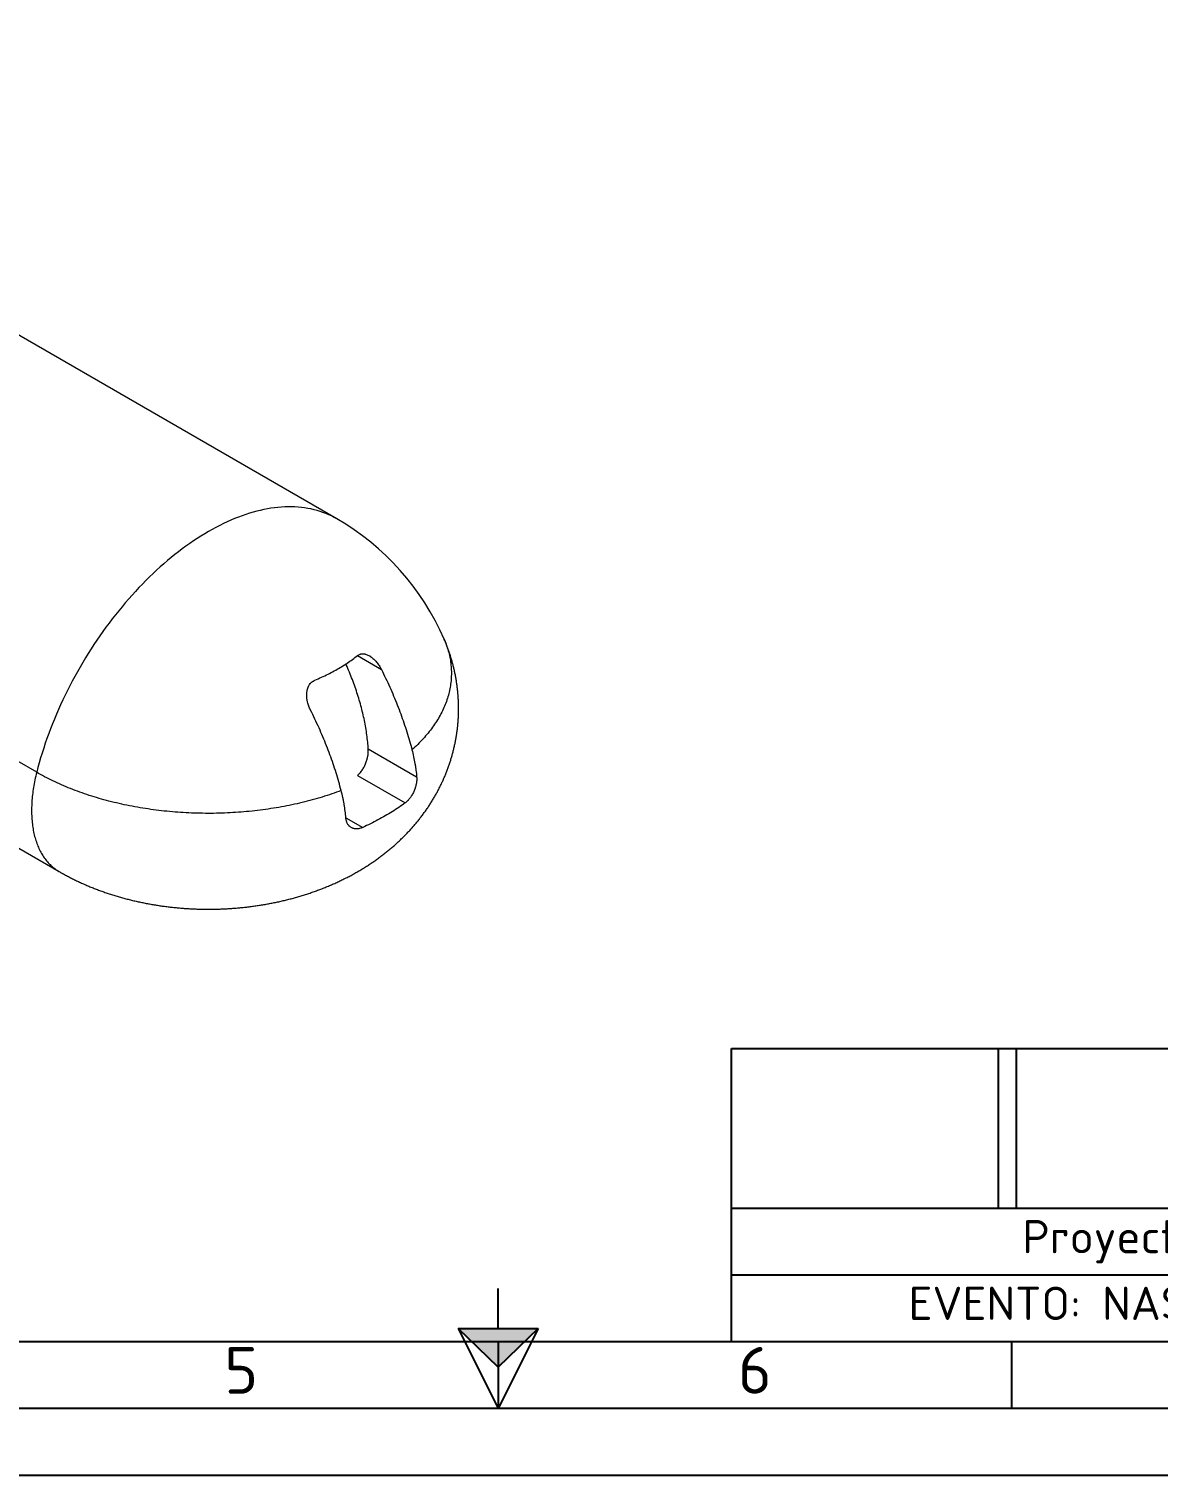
# Paper-space layout 'Presentación1' of a CAD drawing. Header units: millimetres. Extents: x 455 to 9071, y 15 to 4053.
# Drawn here: x 636.9 to 721.5, y 15.3 to 123.8 of the extents above; entities that cross this region are included whole.
import ezdxf

# ---------------------------------------------------------------- set-up
doc = ezdxf.new("R2010")
doc.units = ezdxf.units.MM
doc.layers.get('0').update_dxf_attribs({"color": 1})
for name, color, linetype in [('formato', 7, 'Continuous'), ('modulación', 6, 'Continuous'), ('modulación @ 1', 6, 'Continuous'), ('Márgenes', 1, 'Continuous'), ('rótulo', 1, 'Continuous'), ('texto rótulo', 4, 'Continuous')]:
    doc.layers.add(name, color=color, linetype=linetype)
doc.styles.add('IRAM', font='isocpeur.ttf')
doc.styles.get("Standard").update_dxf_attribs({"font": 'arial.ttf'})
picture_1 = doc.add_image_def('image1.jpg', size_in_pixel=(1920, 1080))

# ---------------------------------------------------------------- blocks, each defined once
blk = doc.blocks.new('BORDER')
blk.add_line((0, 0), (420, 0))
blk = doc.blocks.new('flechacentr')
blk.add_hatch(color=6).paths.add_polyline_path([(6, -3), (6, 3), (3.08, 0)])
at = {"color": 6}
for p, q in [((6, 3), (0, 0)), ((6, 3), (3.08, 0)), ((6, -3), (6, 3)), ((6, -3), (0, 0)), ((3.08, 0), (6, -3)), ((6, 0), (9, 0))]:
    blk.add_line(p, q, dxfattribs=at)

psp = doc.layouts.new('Presentación1')

# ---------------------------------------------------------------- linework, layer by layer
at = {"linetype": 'Continuous', "lineweight": 15}
for p, q in [((659.971, 87.03, -2037.069), (596.331, 123.768, -2037.069)), ((637.471, 68.023, -2037.069), (573.831, 104.761, -2037.069)), ((575.52, 97.314, -2037.069), (639.16, 60.576, -2037.069)), ((661.51, 76.774, -2037.069), (663.306, 75.737, -2037.069)), ((662.326, 69.771, -2037.069), (665.953, 67.677, -2037.069)), ((661.512, 67.791, -2037.069), (665.091, 65.725, -2037.069)), ((660.649, 64.615, -2037.069), (661.909, 63.888, -2037.069))]:
    psp.add_line(p, q, dxfattribs=at)
at = {"linetype": 'Continuous', "lineweight": 15, "elevation": -2037.069, "flags": 128}
for points in [[(659.971, 87.03), (659.773, 87.139), (659.568, 87.244), (659.359, 87.341), (659.147, 87.43), (658.93, 87.513), (658.71, 87.588), (658.486, 87.656), (658.259, 87.716), (658.028, 87.769), (657.794, 87.815), (657.557, 87.853), (657.317, 87.883), (657.073, 87.906), (656.827, 87.922), (656.578, 87.93), (656.327, 87.931), (656.073, 87.924), (655.816, 87.909), (655.557, 87.887), (655.296, 87.858), (655.033, 87.821), (654.768, 87.777), (654.501, 87.725), (654.232, 87.666), (653.962, 87.599), (653.689, 87.525), (653.416, 87.444), (653.141, 87.355), (652.865, 87.259), (652.588, 87.156), (652.31, 87.046), (652.031, 86.928), (651.751, 86.804), (651.471, 86.672), (651.191, 86.534), (650.91, 86.388), (650.628, 86.236), (650.347, 86.077), (650.065, 85.911), (649.784, 85.738), (649.503, 85.559), (649.222, 85.374), (648.942, 85.182), (648.663, 84.984), (648.384, 84.779), (648.106, 84.568), (647.829, 84.352), (647.553, 84.129), (647.278, 83.9), (647.004, 83.666), (646.732, 83.426), (646.462, 83.18), (646.193, 82.929), (645.926, 82.672), (645.661, 82.41), (645.397, 82.143), (645.136, 81.871), (644.877, 81.594), (644.621, 81.313), (644.367, 81.026), (644.115, 80.735), (643.866, 80.44), (643.62, 80.14), (643.377, 79.836), (643.137, 79.528), (642.9, 79.216), (642.666, 78.901), (642.435, 78.582), (642.208, 78.259), (641.984, 77.932), (641.764, 77.603), (641.547, 77.271), (641.334, 76.935), (641.125, 76.597), (640.92, 76.256), (640.719, 75.912), (640.523, 75.566), (640.33, 75.218), (640.142, 74.868), (639.957, 74.516), (639.778, 74.162), (639.603, 73.807), (639.432, 73.45), (639.267, 73.091), (639.105, 72.732), (638.949, 72.371), (638.798, 72.01), (638.651, 71.648), (638.51, 71.286), (638.373, 70.923), (638.242, 70.559), (638.116, 70.196), (637.995, 69.833), (637.88, 69.47), (637.769, 69.107), (637.664, 68.745), (637.565, 68.384), (637.471, 68.023)], [(668.013, 78.004), (668.034, 77.955), (668.082, 77.839), (668.128, 77.723), (668.171, 77.606), (668.213, 77.489), (668.251, 77.372), (668.288, 77.254), (668.322, 77.136), (668.354, 77.018), (668.384, 76.9), (668.411, 76.782), (668.436, 76.663), (668.458, 76.544), (668.479, 76.426), (668.497, 76.307), (668.512, 76.187), (668.525, 76.068), (668.536, 75.949), (668.545, 75.83), (668.551, 75.71), (668.555, 75.591), (668.556, 75.471), (668.555, 75.352), (668.552, 75.233), (668.547, 75.113), (668.539, 74.994), (668.528, 74.875), (668.516, 74.755), (668.501, 74.636), (668.484, 74.517), (668.464, 74.398), (668.442, 74.28), (668.418, 74.161), (668.391, 74.043), (668.362, 73.924), (668.331, 73.806), (668.297, 73.688), (668.261, 73.571), (668.223, 73.453), (668.182, 73.336), (668.139, 73.219), (668.094, 73.103), (668.047, 72.987), (667.997, 72.871), (667.945, 72.755), (667.891, 72.64), (667.834, 72.525), (667.775, 72.41), (667.714, 72.296), (667.651, 72.183), (667.585, 72.069), (667.518, 71.957), (667.448, 71.844), (667.375, 71.732), (667.301, 71.621), (667.225, 71.51), (667.146, 71.399), (667.065, 71.289), (666.982, 71.18), (666.897, 71.071), (666.809, 70.963), (666.72, 70.855), (666.628, 70.748), (666.534, 70.642), (666.439, 70.536), (666.341, 70.431), (666.241, 70.326), (666.139, 70.222), (666.035, 70.119), (665.929, 70.016), (665.821, 69.915), (665.711, 69.813), (665.599, 69.713)], [(658.328, 74.937), (658.454, 74.99), (658.58, 75.044), (658.704, 75.098), (658.827, 75.153), (658.949, 75.209), (659.07, 75.266), (659.189, 75.324), (659.308, 75.382), (659.426, 75.441), (659.542, 75.501), (659.657, 75.562), (659.771, 75.623), (659.884, 75.685), (659.995, 75.748), (660.105, 75.812), (660.214, 75.876), (660.322, 75.941), (660.428, 76.007), (660.533, 76.073), (660.637, 76.141), (660.74, 76.208), (660.841, 76.277), (660.941, 76.346), (661.039, 76.416), (661.136, 76.486), (661.232, 76.557), (661.326, 76.629), (661.419, 76.701), (661.51, 76.774)], [(662.326, 69.771), (662.317, 69.901), (662.307, 70.031), (662.296, 70.162), (662.283, 70.294), (662.269, 70.426), (662.254, 70.559), (662.238, 70.692), (662.22, 70.826), (662.202, 70.96), (662.181, 71.095), (662.16, 71.23), (662.138, 71.365), (662.114, 71.501), (662.089, 71.638), (662.063, 71.774), (662.035, 71.911), (662.007, 72.049), (661.977, 72.186), (661.946, 72.324), (661.914, 72.462), (661.88, 72.601), (661.846, 72.739), (661.81, 72.878), (661.773, 73.017), (661.735, 73.157), (661.695, 73.296), (661.655, 73.436), (661.613, 73.575), (661.57, 73.715), (661.526, 73.855), (661.481, 73.995), (661.435, 74.135), (661.387, 74.275), (661.339, 74.415), (661.289, 74.555), (661.238, 74.695), (661.186, 74.835), (661.133, 74.975), (661.079, 75.115), (661.024, 75.255), (660.968, 75.394), (660.91, 75.534), (660.852, 75.673), (660.793, 75.812), (660.732, 75.951), (660.671, 76.089), (660.645, 76.146)], [(663.306, 75.737), (663.389, 75.573), (663.47, 75.408), (663.551, 75.243), (663.63, 75.078), (663.708, 74.912), (663.786, 74.746), (663.862, 74.58), (663.937, 74.413), (664.012, 74.247), (664.085, 74.08), (664.157, 73.913), (664.228, 73.745), (664.298, 73.578), (664.367, 73.41), (664.435, 73.242), (664.502, 73.074), (664.567, 72.906), (664.632, 72.738), (664.695, 72.57), (664.758, 72.402), (664.819, 72.233), (664.879, 72.065), (664.938, 71.896), (664.996, 71.728), (665.052, 71.56), (665.108, 71.391), (665.162, 71.223), (665.215, 71.055), (665.267, 70.887), (665.318, 70.719), (665.368, 70.551), (665.416, 70.383), (665.464, 70.215), (665.51, 70.048), (665.555, 69.88), (665.599, 69.713)], [(660.295, 66.652), (660.252, 66.819), (660.207, 66.986), (660.16, 67.154), (660.113, 67.321), (660.065, 67.489), (660.015, 67.657), (659.964, 67.825), (659.912, 67.993), (659.859, 68.161), (659.805, 68.33), (659.749, 68.498), (659.692, 68.667), (659.635, 68.835), (659.576, 69.003), (659.516, 69.172), (659.454, 69.34), (659.392, 69.508), (659.329, 69.677), (659.264, 69.845), (659.198, 70.013), (659.132, 70.181), (659.064, 70.349), (658.995, 70.516), (658.925, 70.684), (658.854, 70.851), (658.782, 71.018), (658.708, 71.185), (658.634, 71.352), (658.559, 71.518), (658.482, 71.684), (658.405, 71.85), (658.327, 72.016), (658.247, 72.181), (658.167, 72.346), (658.085, 72.511), (658.003, 72.675)], [(637.471, 68.023), (637.435, 67.88), (637.402, 67.737), (637.369, 67.594), (637.339, 67.452), (637.31, 67.311), (637.283, 67.17), (637.258, 67.029), (637.235, 66.889), (637.213, 66.75), (637.193, 66.611), (637.175, 66.473), (637.158, 66.335), (637.143, 66.198), (637.13, 66.062), (637.119, 65.927), (637.109, 65.793), (637.102, 65.659), (637.096, 65.527), (637.092, 65.395), (637.089, 65.264), (637.089, 65.135), (637.09, 65.006), (637.093, 64.878), (637.097, 64.752), (637.104, 64.626), (637.112, 64.502), (637.122, 64.379), (637.134, 64.257), (637.148, 64.137), (637.163, 64.017), (637.18, 63.899), (637.199, 63.783), (637.219, 63.667), (637.242, 63.553), (637.266, 63.441), (637.291, 63.33), (637.319, 63.22), (637.348, 63.112), (637.379, 63.006), (637.412, 62.901), (637.446, 62.798), (637.482, 62.696), (637.52, 62.596), (637.559, 62.497), (637.6, 62.401), (637.643, 62.306), (637.687, 62.212), (637.733, 62.121), (637.78, 62.031), (637.829, 61.943), (637.88, 61.857), (637.932, 61.773), (637.986, 61.691), (638.042, 61.61), (638.099, 61.532), (638.157, 61.455), (638.217, 61.38), (638.278, 61.308), (638.341, 61.237), (638.406, 61.168), (638.472, 61.102), (638.539, 61.037), (638.607, 60.975), (638.678, 60.914), (638.749, 60.856), (638.822, 60.799), (638.896, 60.745), (638.971, 60.693), (639.048, 60.643), (639.126, 60.595), (639.16, 60.576)], [(660.295, 66.652), (660.121, 66.587), (659.946, 66.523), (659.77, 66.461), (659.592, 66.4), (659.413, 66.34), (659.233, 66.281), (659.052, 66.223), (658.87, 66.167), (658.686, 66.111), (658.502, 66.057), (658.317, 66.004), (658.13, 65.953), (657.942, 65.902), (657.754, 65.853), (657.564, 65.805), (657.374, 65.758), (657.183, 65.713), (656.991, 65.669), (656.798, 65.626), (656.604, 65.584), (656.409, 65.544), (656.213, 65.505), (656.017, 65.467), (655.82, 65.43), (655.623, 65.395), (655.424, 65.361), (655.225, 65.328), (655.026, 65.297), (654.825, 65.267), (654.625, 65.238), (654.423, 65.211), (654.221, 65.185), (654.019, 65.16), (653.816, 65.137), (653.613, 65.114), (653.409, 65.094), (653.205, 65.074), (653, 65.056), (652.796, 65.039), (652.59, 65.024), (652.385, 65.01), (652.179, 64.997), (651.973, 64.986), (651.767, 64.976), (651.561, 64.967), (651.354, 64.96), (651.148, 64.954), (650.941, 64.95), (650.734, 64.946), (650.527, 64.945), (650.32, 64.944), (650.113, 64.945), (649.907, 64.947), (649.7, 64.951), (649.493, 64.956), (649.287, 64.962), (649.08, 64.969), (648.874, 64.978), (648.668, 64.989), (648.462, 65.001), (648.256, 65.014), (648.051, 65.028), (647.846, 65.044), (647.641, 65.061), (647.436, 65.079), (647.232, 65.099), (647.029, 65.12), (646.826, 65.142), (646.623, 65.166), (646.421, 65.191), (646.219, 65.218), (646.018, 65.245), (645.817, 65.274), (645.617, 65.305), (645.417, 65.337), (645.219, 65.37), (645.02, 65.404), (644.823, 65.439), (644.626, 65.476), (644.43, 65.514), (644.235, 65.554), (644.04, 65.595), (643.847, 65.637), (643.654, 65.68), (643.462, 65.724), (643.271, 65.77), (643.081, 65.817), (642.891, 65.866), (642.703, 65.915), (642.516, 65.966), (642.33, 66.018), (642.144, 66.071), (641.96, 66.125), (641.777, 66.181), (641.595, 66.238), (641.414, 66.296), (641.234, 66.355), (641.056, 66.415), (640.879, 66.477), (640.703, 66.539), (640.528, 66.603), (640.354, 66.668), (640.182, 66.734), (640.011, 66.802), (639.841, 66.87), (639.673, 66.939), (639.506, 67.01), (639.34, 67.082), (639.176, 67.154), (639.014, 67.228), (638.852, 67.303), (638.693, 67.379), (638.535, 67.456), (638.378, 67.534), (638.223, 67.613), (638.069, 67.693), (637.917, 67.774), (637.767, 67.856), (637.618, 67.939), (637.471, 68.023)], [(665.091, 65.725), (664.975, 65.64), (664.856, 65.555), (664.737, 65.472), (664.616, 65.389), (664.493, 65.306), (664.369, 65.225), (664.244, 65.144), (664.117, 65.064), (663.989, 64.984), (663.859, 64.906), (663.729, 64.828), (663.596, 64.751), (663.463, 64.675), (663.328, 64.599), (663.192, 64.524), (663.054, 64.45), (662.915, 64.377), (662.775, 64.305), (662.634, 64.233), (662.492, 64.162), (662.348, 64.092), (662.203, 64.023), (662.057, 63.955), (661.909, 63.888)]]:
    psp.add_lwpolyline(points, dxfattribs=at)
at = {"linetype": 'Continuous', "lineweight": 15}
psp.add_arc((650.347, 70.358, -2037.069), 19.25, 23.40282, 60.00269, dxfattribs=at)
for points, knots in [([(639.16, 60.576, -2037.069), (639.192, 60.557, -2037.069), (639.273, 60.511, -2037.069), (639.402, 60.438, -2037.069), (639.549, 60.357, -2037.069), (639.697, 60.277, -2037.069), (639.845, 60.199, -2037.069), (639.995, 60.122, -2037.069), (640.145, 60.046, -2037.069), (640.297, 59.971, -2037.069), (640.449, 59.897, -2037.069), (640.603, 59.824, -2037.069), (640.757, 59.753, -2037.069), (640.912, 59.683, -2037.069), (641.068, 59.614, -2037.069), (641.225, 59.546, -2037.069), (641.383, 59.48, -2037.069), (641.541, 59.415, -2037.069), (641.7, 59.351, -2037.069), (641.86, 59.288, -2037.069), (642.02, 59.227, -2037.069), (642.182, 59.167, -2037.069), (642.343, 59.108, -2037.069), (642.506, 59.05, -2037.069), (642.669, 58.994, -2037.069), (642.833, 58.939, -2037.069), (642.997, 58.885, -2037.069), (643.161, 58.832, -2037.069), (643.327, 58.781, -2037.069), (643.492, 58.731, -2037.069), (643.659, 58.682, -2037.069), (643.825, 58.635, -2037.069), (643.992, 58.589, -2037.069), (644.16, 58.544, -2037.069), (644.328, 58.5, -2037.069), (644.496, 58.458, -2037.069), (644.665, 58.417, -2037.069), (644.834, 58.377, -2037.069), (645.003, 58.339, -2037.069), (645.173, 58.301, -2037.069), (645.343, 58.265, -2037.069), (645.513, 58.231, -2037.069), (645.683, 58.197, -2037.069), (645.854, 58.165, -2037.069), (646.025, 58.134, -2037.069), (646.196, 58.104, -2037.069), (646.368, 58.076, -2037.069), (646.539, 58.048, -2037.069), (646.711, 58.022, -2037.069), (646.883, 57.997, -2037.069), (647.056, 57.974, -2037.069), (647.228, 57.951, -2037.069), (647.401, 57.93, -2037.069), (647.573, 57.91, -2037.069), (647.746, 57.892, -2037.069), (647.919, 57.874, -2037.069), (648.092, 57.858, -2037.069), (648.266, 57.843, -2037.069), (648.439, 57.829, -2037.069), (648.612, 57.816, -2037.069), (648.786, 57.805, -2037.069), (648.96, 57.795, -2037.069), (649.133, 57.786, -2037.069), (649.307, 57.778, -2037.069), (649.481, 57.771, -2037.069), (649.654, 57.766, -2037.069), (649.828, 57.762, -2037.069), (650.002, 57.759, -2037.069), (650.176, 57.757, -2037.069), (650.35, 57.756, -2037.069), (650.524, 57.757, -2037.069), (650.698, 57.759, -2037.069), (650.872, 57.762, -2037.069), (651.045, 57.766, -2037.069), (651.219, 57.772, -2037.069), (651.393, 57.778, -2037.069), (651.567, 57.786, -2037.069), (651.741, 57.795, -2037.069), (651.914, 57.805, -2037.069), (652.088, 57.817, -2037.069), (652.261, 57.829, -2037.069), (652.435, 57.843, -2037.069), (652.608, 57.858, -2037.069), (652.781, 57.875, -2037.069), (652.954, 57.892, -2037.069), (653.127, 57.911, -2037.069), (653.3, 57.931, -2037.069), (653.473, 57.952, -2037.069), (653.645, 57.975, -2037.069), (653.818, 57.998, -2037.069), (653.99, 58.023, -2037.069), (654.162, 58.049, -2037.069), (654.334, 58.077, -2037.069), (654.505, 58.105, -2037.069), (654.677, 58.135, -2037.069), (654.848, 58.166, -2037.069), (655.019, 58.199, -2037.069), (655.19, 58.232, -2037.069), (655.36, 58.267, -2037.069), (655.531, 58.303, -2037.069), (655.701, 58.341, -2037.069), (655.87, 58.38, -2037.069), (656.04, 58.42, -2037.069), (656.209, 58.461, -2037.069), (656.377, 58.503, -2037.069), (656.546, 58.547, -2037.069), (656.714, 58.592, -2037.069), (656.881, 58.639, -2037.069), (657.048, 58.686, -2037.069), (657.215, 58.735, -2037.069), (657.381, 58.785, -2037.069), (657.547, 58.837, -2037.069), (657.712, 58.89, -2037.069), (657.877, 58.944, -2037.069), (658.042, 58.999, -2037.069), (658.205, 59.056, -2037.069), (658.369, 59.114, -2037.069), (658.531, 59.174, -2037.069), (658.693, 59.234, -2037.069), (658.855, 59.296, -2037.069), (659.015, 59.359, -2037.069), (659.175, 59.424, -2037.069), (659.335, 59.49, -2037.069), (659.493, 59.557, -2037.069), (659.651, 59.625, -2037.069), (659.808, 59.695, -2037.069), (659.964, 59.766, -2037.069), (660.12, 59.838, -2037.069), (660.274, 59.911, -2037.069), (660.428, 59.986, -2037.069), (660.581, 60.062, -2037.069), (660.733, 60.139, -2037.069), (660.883, 60.217, -2037.069), (661.033, 60.297, -2037.069), (661.182, 60.377, -2037.069), (661.33, 60.459, -2037.069), (661.477, 60.543, -2037.069), (661.622, 60.627, -2037.069), (661.767, 60.712, -2037.069), (661.91, 60.799, -2037.069), (662.053, 60.887, -2037.069), (662.194, 60.975, -2037.069), (662.334, 61.065, -2037.069), (662.473, 61.156, -2037.069), (662.61, 61.249, -2037.069), (662.746, 61.342, -2037.069), (662.881, 61.436, -2037.069), (663.015, 61.531, -2037.069), (663.148, 61.628, -2037.069), (663.279, 61.725, -2037.069), (663.409, 61.823, -2037.069), (663.537, 61.923, -2037.069), (663.664, 62.023, -2037.069), (663.79, 62.124, -2037.069), (663.915, 62.227, -2037.069), (664.038, 62.33, -2037.069), (664.16, 62.434, -2037.069), (664.28, 62.539, -2037.069), (664.399, 62.645, -2037.069), (664.516, 62.752, -2037.069), (664.633, 62.859, -2037.069), (664.747, 62.968, -2037.069), (664.861, 63.078, -2037.069), (664.973, 63.188, -2037.069), (665.083, 63.299, -2037.069), (665.192, 63.411, -2037.069), (665.3, 63.524, -2037.069), (665.406, 63.637, -2037.069), (665.511, 63.752, -2037.069), (665.614, 63.867, -2037.069), (665.716, 63.983, -2037.069), (665.816, 64.1, -2037.069), (665.915, 64.217, -2037.069), (666.013, 64.335, -2037.069), (666.109, 64.454, -2037.069), (666.203, 64.574, -2037.069), (666.296, 64.695, -2037.069), (666.388, 64.816, -2037.069), (666.478, 64.938, -2037.069), (666.567, 65.06, -2037.069), (666.654, 65.183, -2037.069), (666.74, 65.307, -2037.069), (666.824, 65.432, -2037.069), (666.907, 65.557, -2037.069), (666.988, 65.683, -2037.069), (667.067, 65.809, -2037.069), (667.146, 65.936, -2037.069), (667.222, 66.064, -2037.069), (667.298, 66.192, -2037.069), (667.371, 66.321, -2037.069), (667.444, 66.45, -2037.069), (667.514, 66.58, -2037.069), (667.584, 66.711, -2037.069), (667.651, 66.842, -2037.069), (667.717, 66.973, -2037.069), (667.782, 67.106, -2037.069), (667.845, 67.238, -2037.069), (667.907, 67.371, -2037.069), (667.967, 67.505, -2037.069), (668.026, 67.639, -2037.069), (668.083, 67.774, -2037.069), (668.138, 67.909, -2037.069), (668.192, 68.044, -2037.069), (668.244, 68.18, -2037.069), (668.295, 68.317, -2037.069), (668.345, 68.453, -2037.069), (668.392, 68.59, -2037.069), (668.439, 68.728, -2037.069), (668.483, 68.866, -2037.069), (668.526, 69.004, -2037.069), (668.568, 69.143, -2037.069), (668.608, 69.281, -2037.069), (668.646, 69.421, -2037.069), (668.683, 69.56, -2037.069), (668.719, 69.7, -2037.069), (668.752, 69.84, -2037.069), (668.784, 69.98, -2037.069), (668.815, 70.121, -2037.069), (668.844, 70.262, -2037.069), (668.872, 70.403, -2037.069), (668.897, 70.544, -2037.069), (668.922, 70.686, -2037.069), (668.945, 70.827, -2037.069), (668.966, 70.969, -2037.069), (668.985, 71.111, -2037.069), (669.003, 71.253, -2037.069), (669.02, 71.396, -2037.069), (669.035, 71.538, -2037.069), (669.048, 71.681, -2037.069), (669.06, 71.823, -2037.069), (669.07, 71.966, -2037.069), (669.078, 72.109, -2037.069), (669.085, 72.251, -2037.069), (669.091, 72.394, -2037.069), (669.094, 72.537, -2037.069), (669.097, 72.68, -2037.069), (669.097, 72.823, -2037.069), (669.096, 72.966, -2037.069), (669.094, 73.108, -2037.069), (669.09, 73.251, -2037.069), (669.084, 73.394, -2037.069), (669.077, 73.536, -2037.069), (669.068, 73.679, -2037.069), (669.057, 73.821, -2037.069), (669.045, 73.964, -2037.069), (669.032, 74.106, -2037.069), (669.017, 74.248, -2037.069), (669, 74.39, -2037.069), (668.982, 74.531, -2037.069), (668.962, 74.673, -2037.069), (668.941, 74.814, -2037.069), (668.918, 74.955, -2037.069), (668.893, 75.096, -2037.069), (668.867, 75.237, -2037.069), (668.839, 75.377, -2037.069), (668.81, 75.517, -2037.069), (668.78, 75.657, -2037.069), (668.747, 75.797, -2037.069), (668.714, 75.936, -2037.069), (668.678, 76.075, -2037.069), (668.641, 76.214, -2037.069), (668.603, 76.352, -2037.069), (668.563, 76.49, -2037.069), (668.522, 76.627, -2037.069), (668.479, 76.765, -2037.069), (668.434, 76.901, -2037.069), (668.388, 77.038, -2037.069), (668.341, 77.174, -2037.069), (668.291, 77.309, -2037.069), (668.241, 77.445, -2037.069), (668.189, 77.579, -2037.069), (668.135, 77.714, -2037.069), (668.08, 77.847, -2037.069), (668.039, 77.944, -2037.069), (668.016, 77.997, -2037.069), (668.013, 78.005, -2037.069)], [0, 0, 0, 0, 0.0025848, 0.0064515, 0.0103205, 0.0141953, 0.0180757, 0.0219613, 0.0258517, 0.0297466, 0.0336456, 0.0375482, 0.0414543, 0.0453633, 0.0492749, 0.0531888, 0.0571046, 0.061022, 0.0649406, 0.0688601, 0.0727801, 0.0767004, 0.0806206, 0.0845404, 0.0884595, 0.0923778, 0.0962949, 0.1002107, 0.104125, 0.1080376, 0.1119483, 0.115857, 0.1197635, 0.1236677, 0.1275696, 0.1314689, 0.1353658, 0.13926, 0.1431515, 0.1470404, 0.1509266, 0.15481, 0.1586907, 0.1625687, 0.166444, 0.1703167, 0.1741867, 0.1780542, 0.1819192, 0.1857818, 0.189642, 0.1934999, 0.1973556, 0.2012093, 0.2050609, 0.2089107, 0.2127587, 0.216605, 0.2204498, 0.2242931, 0.2281352, 0.2319761, 0.235816, 0.2396549, 0.2434931, 0.2473307, 0.2511678, 0.2550045, 0.2588411, 0.2626776, 0.2665141, 0.2703509, 0.274188, 0.2780256, 0.2818638, 0.2857027, 0.2895426, 0.2933835, 0.2972255, 0.3010689, 0.3049138, 0.3087602, 0.3126084, 0.3164584, 0.3203104, 0.3241644, 0.3280207, 0.3318793, 0.3357404, 0.339604, 0.3434702, 0.3473391, 0.3512109, 0.3550856, 0.3589632, 0.3628438, 0.3667276, 0.3706144, 0.3745044, 0.3783977, 0.3822941, 0.3861938, 0.3900966, 0.3940027, 0.3979119, 0.4018242, 0.4057396, 0.409658, 0.4135792, 0.4175033, 0.4214301, 0.4253594, 0.4292911, 0.433225, 0.437161, 0.4410988, 0.4450382, 0.4489791, 0.4529211, 0.456864, 0.4608075, 0.4647512, 0.4686949, 0.4726381, 0.4765806, 0.4805219, 0.4844618, 0.4883998, 0.4923356, 0.4962688, 0.5001991, 0.5041259, 0.508049, 0.511968, 0.5158824, 0.519792, 0.5236962, 0.5275949, 0.5314875, 0.5353737, 0.5392533, 0.5431259, 0.5469912, 0.5508489, 0.5546987, 0.5585404, 0.5623737, 0.5661984, 0.5700144, 0.5738213, 0.5776191, 0.5814076, 0.5851867, 0.5889562, 0.5927161, 0.5964663, 0.6002068, 0.6039374, 0.6076582, 0.6113692, 0.6150704, 0.6187617, 0.6224432, 0.6261151, 0.6297772, 0.6334297, 0.6370727, 0.6407062, 0.6443304, 0.6479453, 0.6515511, 0.6551478, 0.6587356, 0.6623147, 0.6658851, 0.669447, 0.6730005, 0.6765458, 0.680083, 0.6836122, 0.6871337, 0.6906476, 0.6941539, 0.697653, 0.7011449, 0.7046297, 0.7081077, 0.711579, 0.7150437, 0.718502, 0.7219541, 0.7254001, 0.7288401, 0.7322744, 0.735703, 0.739126, 0.7425438, 0.7459563, 0.7493638, 0.7527663, 0.7561641, 0.7595572, 0.7629458, 0.7663301, 0.7697101, 0.773086, 0.7764579, 0.779826, 0.7831904, 0.7865512, 0.7899085, 0.7932625, 0.7966134, 0.7999611, 0.8033058, 0.8066477, 0.8099869, 0.8133234, 0.8166575, 0.8199892, 0.8233186, 0.8266459, 0.8299711, 0.8332944, 0.8366159, 0.8399357, 0.8432539, 0.8465706, 0.8498859, 0.8532, 0.8565129, 0.8598247, 0.8631356, 0.8664457, 0.869755, 0.8730637, 0.8763719, 0.8796796, 0.882987, 0.8862942, 0.8896013, 0.8929084, 0.8962155, 0.8995228, 0.9028304, 0.9061384, 0.909447, 0.9127562, 0.9160661, 0.9193768, 0.9226885, 0.9260013, 0.9293152, 0.9326304, 0.9359471, 0.9392653, 0.942585, 0.9459066, 0.94923, 0.9525554, 0.9558829, 0.9592127, 0.9625448, 0.9658794, 0.9692165, 0.9725565, 0.9758992, 0.979245, 0.9825938, 0.985946, 0.9893014, 0.9926605, 0.9960231, 0.9993896, 1, 1, 1, 1]), ([(661.51, 76.774, -2037.069), (661.543, 76.8, -2037.069), (661.577, 76.823, -2037.069), (661.649, 76.861, -2037.069), (661.687, 76.876, -2037.069), (661.737, 76.891, -2037.069), (661.747, 76.893, -2037.069), (661.762, 76.897, -2037.069), (661.767, 76.898, -2037.069), (661.777, 76.9, -2037.069), (661.782, 76.901, -2037.069), (661.808, 76.906, -2037.069), (661.829, 76.909, -2037.069), (661.892, 76.914, -2037.069), (661.934, 76.914, -2037.069), (661.999, 76.908, -2037.069), (662.021, 76.905, -2037.069), (662.048, 76.9, -2037.069), (662.054, 76.899, -2037.069), (662.065, 76.897, -2037.069), (662.071, 76.896, -2037.069), (662.087, 76.893, -2037.069), (662.098, 76.89, -2037.069), (662.153, 76.876, -2037.069), (662.197, 76.862, -2037.069), (662.284, 76.827, -2037.069), (662.327, 76.807, -2037.069), (662.381, 76.778, -2037.069), (662.392, 76.772, -2037.069), (662.413, 76.76, -2037.069), (662.424, 76.754, -2037.069), (662.455, 76.735, -2037.069), (662.476, 76.721, -2037.069), (662.538, 76.68, -2037.069), (662.579, 76.65, -2037.069), (662.658, 76.586, -2037.069), (662.697, 76.553, -2037.069), (662.754, 76.499, -2037.069), (662.773, 76.481, -2037.069), (662.801, 76.453, -2037.069), (662.81, 76.444, -2037.069), (662.829, 76.424, -2037.069), (662.838, 76.415, -2037.069), (662.883, 76.366, -2037.069), (662.918, 76.326, -2037.069), (662.986, 76.244, -2037.069), (663.019, 76.201, -2037.069), (663.082, 76.114, -2037.069), (663.112, 76.07, -2037.069), (663.172, 75.978, -2037.069), (663.2, 75.931, -2037.069), (663.234, 75.871, -2037.069), (663.241, 75.859, -2037.069), (663.255, 75.835, -2037.069), (663.261, 75.823, -2037.069), (663.281, 75.786, -2037.069), (663.294, 75.762, -2037.069), (663.306, 75.737, -2037.069)], [0, 0, 0, 0, 0.0625, 0.0625, 0.125, 0.125, 0.140625, 0.140625, 0.1484375, 0.1484375, 0.15625, 0.15625, 0.1875, 0.1875, 0.25, 0.25, 0.28125, 0.28125, 0.2890625, 0.2890625, 0.296875, 0.296875, 0.3125, 0.3125, 0.375, 0.375, 0.4375, 0.4375, 0.453125, 0.453125, 0.46875, 0.46875, 0.5, 0.5, 0.5625, 0.5625, 0.625, 0.625, 0.65625, 0.65625, 0.671875, 0.671875, 0.6875, 0.6875, 0.75, 0.75, 0.8125, 0.8125, 0.875, 0.875, 0.9375, 0.9375, 0.953125, 0.953125, 0.96875, 0.96875, 1, 1, 1, 1]), ([(658.003, 72.675, -2037.069), (657.978, 72.725, -2037.069), (657.954, 72.775, -2037.069), (657.91, 72.877, -2037.069), (657.89, 72.928, -2037.069), (657.852, 73.031, -2037.069), (657.834, 73.083, -2037.069), (657.802, 73.189, -2037.069), (657.788, 73.242, -2037.069), (657.769, 73.323, -2037.069), (657.763, 73.35, -2037.069), (657.755, 73.391, -2037.069), (657.752, 73.404, -2037.069), (657.747, 73.432, -2037.069), (657.745, 73.445, -2037.069), (657.733, 73.514, -2037.069), (657.726, 73.568, -2037.069), (657.716, 73.677, -2037.069), (657.713, 73.731, -2037.069), (657.711, 73.84, -2037.069), (657.712, 73.894, -2037.069), (657.717, 73.962, -2037.069), (657.718, 73.975, -2037.069), (657.721, 74.002, -2037.069), (657.722, 74.016, -2037.069), (657.727, 74.056, -2037.069), (657.731, 74.082, -2037.069), (657.744, 74.161, -2037.069), (657.755, 74.213, -2037.069), (657.784, 74.314, -2037.069), (657.801, 74.364, -2037.069), (657.823, 74.418, -2037.069), (657.826, 74.424, -2037.069), (657.831, 74.436, -2037.069), (657.834, 74.442, -2037.069), (657.842, 74.459, -2037.069), (657.847, 74.471, -2037.069), (657.865, 74.506, -2037.069), (657.877, 74.528, -2037.069), (657.916, 74.594, -2037.069), (657.944, 74.635, -2037.069), (657.984, 74.684, -2037.069), (657.992, 74.694, -2037.069), (658.005, 74.708, -2037.069), (658.009, 74.712, -2037.069), (658.017, 74.722, -2037.069), (658.022, 74.726, -2037.069), (658.043, 74.749, -2037.069), (658.061, 74.766, -2037.069), (658.117, 74.815, -2037.069), (658.156, 74.844, -2037.069), (658.239, 74.896, -2037.069), (658.282, 74.918, -2037.069), (658.328, 74.937, -2037.069)], [0, 0, 0, 0, 0.0625, 0.0625, 0.125, 0.125, 0.1875, 0.1875, 0.25, 0.25, 0.28125, 0.28125, 0.296875, 0.296875, 0.3125, 0.3125, 0.375, 0.375, 0.4375, 0.4375, 0.5, 0.5, 0.515625, 0.515625, 0.53125, 0.53125, 0.5625, 0.5625, 0.625, 0.625, 0.6875, 0.6875, 0.6953125, 0.6953125, 0.703125, 0.703125, 0.71875, 0.71875, 0.75, 0.75, 0.8125, 0.8125, 0.828125, 0.828125, 0.8359375, 0.8359375, 0.84375, 0.84375, 0.875, 0.875, 0.9375, 0.9375, 1, 1, 1, 1]), ([(662.155, 68.741, -2037.069), (662.171, 68.784, -2037.069), (662.186, 68.828, -2037.069), (662.214, 68.915, -2037.069), (662.227, 68.959, -2037.069), (662.25, 69.047, -2037.069), (662.261, 69.091, -2037.069), (662.276, 69.158, -2037.069), (662.28, 69.18, -2037.069), (662.287, 69.213, -2037.069), (662.289, 69.224, -2037.069), (662.293, 69.246, -2037.069), (662.295, 69.257, -2037.069), (662.304, 69.312, -2037.069), (662.31, 69.356, -2037.069), (662.32, 69.442, -2037.069), (662.323, 69.484, -2037.069), (662.328, 69.568, -2037.069), (662.33, 69.61, -2037.069), (662.33, 69.66, -2037.069), (662.33, 69.671, -2037.069), (662.329, 69.691, -2037.069), (662.329, 69.701, -2037.069), (662.328, 69.731, -2037.069), (662.327, 69.751, -2037.069), (662.326, 69.771, -2037.069)], [0, 0, 0, 0, 0.125, 0.125, 0.25, 0.25, 0.375, 0.375, 0.4375, 0.4375, 0.46875, 0.46875, 0.5, 0.5, 0.625, 0.625, 0.75, 0.75, 0.875, 0.875, 0.90625, 0.90625, 0.9375, 0.9375, 1, 1, 1, 1]), ([(665.599, 69.713, -2037.069), (665.643, 69.54, -2037.069), (665.684, 69.368, -2037.069), (665.759, 69.024, -2037.069), (665.792, 68.852, -2037.069), (665.83, 68.638, -2037.069), (665.837, 68.595, -2037.069), (665.851, 68.51, -2037.069), (665.857, 68.467, -2037.069), (665.877, 68.34, -2037.069), (665.889, 68.256, -2037.069), (665.921, 68.005, -2037.069), (665.939, 67.84, -2037.069), (665.953, 67.677, -2037.069)], [0, 0, 0, 0, 0.25, 0.25, 0.5, 0.5, 0.5625, 0.5625, 0.625, 0.625, 0.75, 0.75, 1, 1, 1, 1]), ([(661.512, 67.791, -2037.069), (661.543, 67.817, -2037.069), (661.574, 67.844, -2037.069), (661.635, 67.902, -2037.069), (661.665, 67.934, -2037.069), (661.725, 68, -2037.069), (661.755, 68.036, -2037.069), (661.792, 68.082, -2037.069), (661.799, 68.092, -2037.069), (661.814, 68.111, -2037.069), (661.821, 68.121, -2037.069), (661.842, 68.15, -2037.069), (661.857, 68.17, -2037.069), (661.898, 68.231, -2037.069), (661.925, 68.273, -2037.069), (661.977, 68.359, -2037.069), (662.002, 68.404, -2037.069), (662.038, 68.473, -2037.069), (662.05, 68.497, -2037.069), (662.073, 68.544, -2037.069), (662.084, 68.568, -2037.069), (662.116, 68.641, -2037.069), (662.136, 68.691, -2037.069), (662.155, 68.741, -2037.069)], [0, 0, 0, 0, 0.125, 0.125, 0.25, 0.25, 0.375, 0.375, 0.40625, 0.40625, 0.4375, 0.4375, 0.5, 0.5, 0.625, 0.625, 0.75, 0.75, 0.8125, 0.8125, 0.875, 0.875, 1, 1, 1, 1]), ([(665.953, 67.677, -2037.069), (665.956, 67.634, -2037.069), (665.958, 67.591, -2037.069), (665.959, 67.503, -2037.069), (665.958, 67.459, -2037.069), (665.952, 67.368, -2037.069), (665.947, 67.322, -2037.069), (665.939, 67.264, -2037.069), (665.938, 67.252, -2037.069), (665.934, 67.229, -2037.069), (665.932, 67.217, -2037.069), (665.927, 67.182, -2037.069), (665.922, 67.158, -2037.069), (665.908, 67.087, -2037.069), (665.898, 67.04, -2037.069), (665.873, 66.947, -2037.069), (665.86, 66.9, -2037.069), (665.837, 66.83, -2037.069), (665.829, 66.806, -2037.069), (665.817, 66.771, -2037.069), (665.812, 66.76, -2037.069), (665.804, 66.736, -2037.069), (665.799, 66.725, -2037.069), (665.777, 66.667, -2037.069), (665.758, 66.621, -2037.069), (665.717, 66.531, -2037.069), (665.696, 66.487, -2037.069), (665.651, 66.401, -2037.069), (665.628, 66.359, -2037.069), (665.597, 66.307, -2037.069), (665.591, 66.296, -2037.069), (665.578, 66.276, -2037.069), (665.572, 66.266, -2037.069), (665.553, 66.235, -2037.069), (665.54, 66.215, -2037.069), (665.5, 66.157, -2037.069), (665.474, 66.119, -2037.069), (665.418, 66.047, -2037.069), (665.39, 66.012, -2037.069), (665.347, 65.962, -2037.069), (665.333, 65.946, -2037.069), (665.311, 65.922, -2037.069), (665.303, 65.914, -2037.069), (665.288, 65.899, -2037.069), (665.281, 65.891, -2037.069), (665.244, 65.853, -2037.069), (665.213, 65.825, -2037.069), (665.153, 65.772, -2037.069), (665.122, 65.747, -2037.069), (665.091, 65.725, -2037.069)], [0, 0, 0, 0, 0.0625, 0.0625, 0.125, 0.125, 0.1875, 0.1875, 0.203125, 0.203125, 0.21875, 0.21875, 0.25, 0.25, 0.3125, 0.3125, 0.375, 0.375, 0.40625, 0.40625, 0.421875, 0.421875, 0.4375, 0.4375, 0.5, 0.5, 0.5625, 0.5625, 0.625, 0.625, 0.640625, 0.640625, 0.65625, 0.65625, 0.6875, 0.6875, 0.75, 0.75, 0.8125, 0.8125, 0.84375, 0.84375, 0.859375, 0.859375, 0.875, 0.875, 0.9375, 0.9375, 1, 1, 1, 1]), ([(660.649, 64.615, -2037.069), (660.636, 64.778, -2037.069), (660.618, 64.943, -2037.069), (660.575, 65.276, -2037.069), (660.549, 65.444, -2037.069), (660.505, 65.7, -2037.069), (660.489, 65.785, -2037.069), (660.464, 65.914, -2037.069), (660.455, 65.957, -2037.069), (660.438, 66.044, -2037.069), (660.428, 66.087, -2037.069), (660.381, 66.304, -2037.069), (660.34, 66.478, -2037.069), (660.295, 66.652, -2037.069)], [0, 0, 0, 0, 0.25, 0.25, 0.5, 0.5, 0.625, 0.625, 0.6875, 0.6875, 0.75, 0.75, 1, 1, 1, 1]), ([(661.909, 63.888, -2037.069), (661.87, 63.87, -2037.069), (661.831, 63.854, -2037.069), (661.754, 63.827, -2037.069), (661.715, 63.816, -2037.069), (661.639, 63.797, -2037.069), (661.601, 63.79, -2037.069), (661.554, 63.784, -2037.069), (661.545, 63.783, -2037.069), (661.526, 63.781, -2037.069), (661.517, 63.78, -2037.069), (661.489, 63.778, -2037.069), (661.47, 63.777, -2037.069), (661.415, 63.776, -2037.069), (661.38, 63.777, -2037.069), (661.31, 63.785, -2037.069), (661.276, 63.791, -2037.069), (661.227, 63.803, -2037.069), (661.21, 63.807, -2037.069), (661.186, 63.815, -2037.069), (661.178, 63.818, -2037.069), (661.162, 63.823, -2037.069), (661.154, 63.826, -2037.069), (661.115, 63.842, -2037.069), (661.085, 63.856, -2037.069), (661.028, 63.89, -2037.069), (661, 63.908, -2037.069), (660.948, 63.949, -2037.069), (660.923, 63.972, -2037.069), (660.894, 64.002, -2037.069), (660.888, 64.009, -2037.069), (660.877, 64.022, -2037.069), (660.871, 64.028, -2037.069), (660.854, 64.048, -2037.069), (660.844, 64.062, -2037.069), (660.813, 64.104, -2037.069), (660.794, 64.134, -2037.069), (660.759, 64.197, -2037.069), (660.744, 64.23, -2037.069), (660.723, 64.282, -2037.069), (660.716, 64.3, -2037.069), (660.707, 64.327, -2037.069), (660.704, 64.336, -2037.069), (660.698, 64.355, -2037.069), (660.695, 64.364, -2037.069), (660.682, 64.412, -2037.069), (660.673, 64.451, -2037.069), (660.658, 64.531, -2037.069), (660.653, 64.573, -2037.069), (660.649, 64.615, -2037.069)], [0, 0, 0, 0, 0.0625, 0.0625, 0.125, 0.125, 0.1875, 0.1875, 0.203125, 0.203125, 0.21875, 0.21875, 0.25, 0.25, 0.3125, 0.3125, 0.375, 0.375, 0.40625, 0.40625, 0.421875, 0.421875, 0.4375, 0.4375, 0.5, 0.5, 0.5625, 0.5625, 0.625, 0.625, 0.640625, 0.640625, 0.65625, 0.65625, 0.6875, 0.6875, 0.75, 0.75, 0.8125, 0.8125, 0.84375, 0.84375, 0.859375, 0.859375, 0.875, 0.875, 0.9375, 0.9375, 1, 1, 1, 1])]:
    psp.add_open_spline(points, degree=3, knots=knots, dxfattribs=at)
at = {"layer": 'modulación'}
for p, q in [((672.053, 25.324), (672.053, 20.324)), ((710.552, 25.324), (710.552, 20.324)), ((869.557, 20.324), (474.557, 20.324))]:
    psp.add_line(p, q, dxfattribs=at)
at = {"layer": 'Márgenes'}
for p, q in [((834.557, 35.324), (689.557, 35.324)), ((834.557, 30.324), (689.557, 30.324)), ((864.557, 25.324), (479.558, 25.324))]:
    psp.add_line(p, q, dxfattribs=at)
at = {"layer": 'rótulo', "linetype": 'Continuous'}
for p, q in [((689.557, 47.324), (864.557, 47.324)), ((689.557, 25.324), (689.557, 47.324)), ((709.557, 35.324), (709.557, 47.324))]:
    psp.add_line(p, q, dxfattribs=at)

# ---------------------------------------------------------------- block references
at = {"layer": 'formato'}
psp.add_blockref('BORDER', (454.557, 15.324), dxfattribs=at)
at = {"layer": 'modulación', "xscale": -1, "rotation": 270}
psp.add_blockref('flechacentr', (672.057, 20.324), dxfattribs=at)

# ---------------------------------------------------------------- texts
at = {"layer": 'modulación @ 1', "char_height": 3.5, "width": 38.49893, "attachment_point": 5}
for s, insert in [('{\\fISOCPEUR|b0|i0|c0|p34;5}', (652.804, 23.178)), ('{\\fISOCPEUR|b0|i0|c0|p34;6}', (691.307, 23.178))]:
    psp.add_mtext(s, dxfattribs=dict(at, insert=insert))
at = {"layer": 'texto rótulo', "char_height": 2.5, "width": 85, "attachment_point": 5, "style": 'IRAM'}
for s, insert in [(' Proyecto: {\\C4;Proyecto HábitAR}', (732.057, 32.824)), ('\\pi-15.5,l17,t17;EVENTO:^INASA, Space Apps Challenge ', (732.057, 27.824))]:
    psp.add_mtext(s, dxfattribs=dict(at, insert=insert))

# ---------------------------------------------------------------- pictures from other files: only their frames are drawn
at = {"layer": 'texto rótulo'}
image = psp.add_image(picture_1, insert=(689.557, 35.324), size_in_units=(21.333, 12), dxfattribs=at)
image.dxf.flags = 7

doc.saveas('drawing.dxf')
